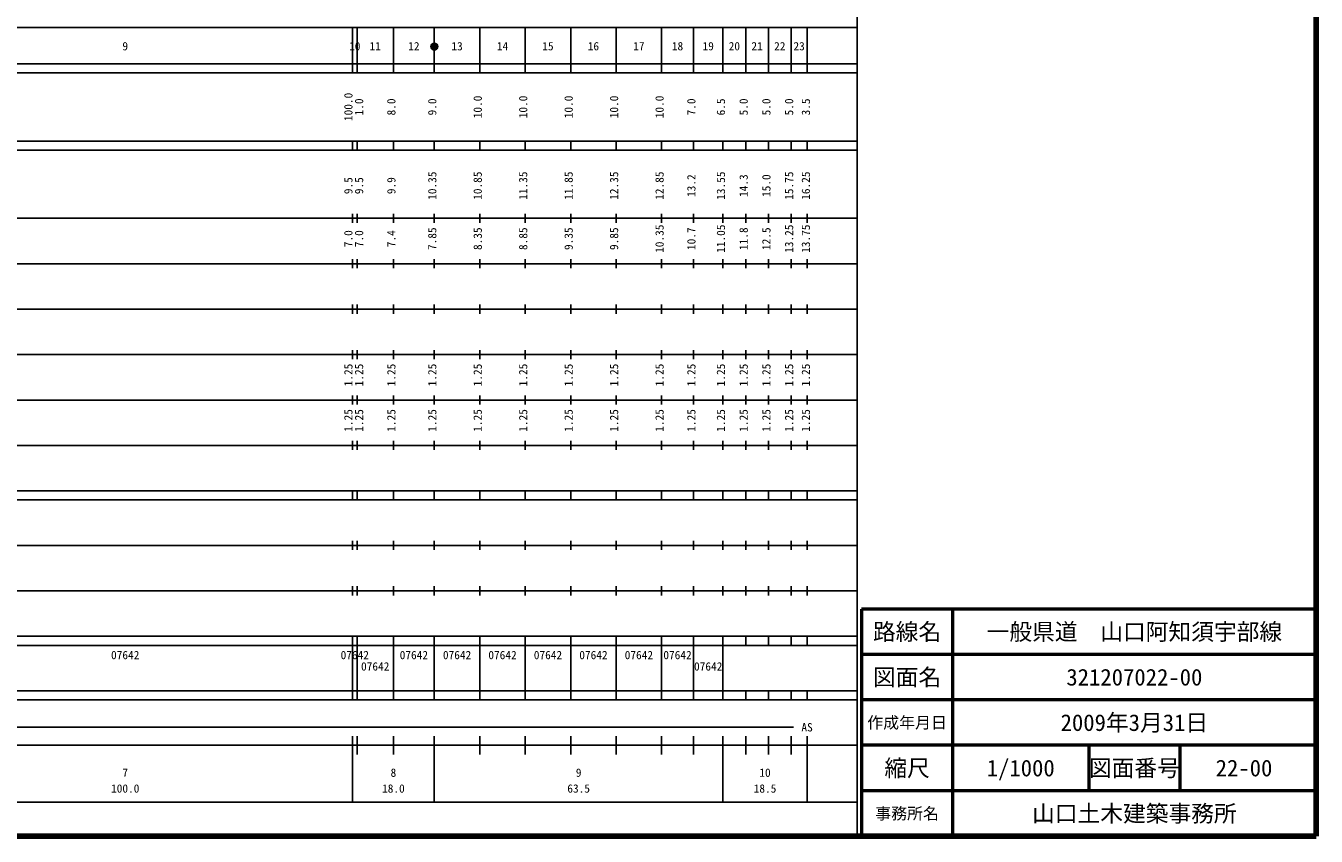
# Model space of a CAD drawing. Units: millimetres on the paper, enlarged 1000 times. Extents: x 40000 to 680000, y 20000 to 380000.
# Drawn here: x 396130 to 680000, y 20000 to 198357 of the extents above; entities that cross this region are included whole.
import ezdxf
from ezdxf.enums import TextEntityAlignment as Align

# ---------------------------------------------------------------- set-up
doc = ezdxf.new("R2010")
doc.units = ezdxf.units.MM
doc.header["$LTSCALE"] = 1000
doc.header["$PDMODE"] = 32
doc.header["$PDSIZE"] = 500
for name, color, linetype, lineweight in [('M-TTL', 2, 'Continuous', 140), ('M-TTL-BAND', 7, 'Continuous', 25), ('M-TTL-FRAM', 2, 'Continuous', 50), ('M-TTL-LINE', 7, 'Continuous', 50)]:
    doc.layers.add(name, color=color, linetype=linetype, lineweight=lineweight)
doc.layers.add('M-TTL-TXT', color=7, linetype='Continuous')
doc.styles.add('ＭＳ ゴシック', font='')
doc.styles.get('ＭＳ ゴシック').set_extended_font_data('MS Gothic')

msp = doc.modelspace()

# ---------------------------------------------------------------- linework, layer by layer
at = {"layer": 'M-TTL'}
for p, q in [((680000, 20000), (680000, 380000)), ((40000, 20000), (680000, 20000))]:
    msp.add_line(p, q, dxfattribs=at)
at = {"layer": 'M-TTL-BAND'}
for p, q in [((579000, 20000), (579000, 370000)), ((68000, 198000), (579000, 198000)), ((468000, 188000), (468000, 198000)), ((469000, 188000), (469000, 198000)), ((477000, 188000), (477000, 198000)), ((486000, 188000), (486000, 198000)), ((496000, 188000), (496000, 198000)), ((506000, 188000), (506000, 198000)), ((516000, 188000), (516000, 198000)), ((526000, 188000), (526000, 198000)), ((536000, 188000), (536000, 198000)), ((543000, 188000), (543000, 198000)), ((549500, 188000), (549500, 198000)), ((554500, 188000), (554500, 198000)), ((559500, 188000), (559500, 198000)), ((564500, 188000), (564500, 198000)), ((568000, 188000), (568000, 198000)), ((40000, 190000), (579000, 190000)), ((40000, 188000), (579000, 188000)), ((40000, 173000), (579000, 173000)), ((40000, 171000), (579000, 171000)), ((468000, 171000), (468000, 173000)), ((469000, 171000), (469000, 173000)), ((477000, 171000), (477000, 173000)), ((486000, 171000), (486000, 173000)), ((496000, 171000), (496000, 173000)), ((506000, 171000), (506000, 173000)), ((516000, 171000), (516000, 173000)), ((526000, 171000), (526000, 173000)), ((536000, 171000), (536000, 173000)), ((543000, 171000), (543000, 173000)), ((549500, 171000), (549500, 173000)), ((554500, 171000), (554500, 173000)), ((559500, 171000), (559500, 173000)), ((564500, 171000), (564500, 173000)), ((568000, 171000), (568000, 173000)), ((468000, 155000), (468000, 157000)), ((469000, 155000), (469000, 157000)), ((477000, 155000), (477000, 157000)), ((486000, 155000), (486000, 157000)), ((496000, 155000), (496000, 157000)), ((506000, 155000), (506000, 157000)), ((516000, 155000), (516000, 157000)), ((526000, 155000), (526000, 157000)), ((536000, 155000), (536000, 157000)), ((543000, 155000), (543000, 157000)), ((549500, 155000), (549500, 157000)), ((554500, 155000), (554500, 157000)), ((559500, 155000), (559500, 157000)), ((564500, 155000), (564500, 157000)), ((568000, 155000), (568000, 157000)), ((40000, 156000), (579000, 156000)), ((46000, 146000), (579000, 146000)), ((468000, 145000), (468000, 147000)), ((469000, 145000), (469000, 147000)), ((477000, 145000), (477000, 147000)), ((486000, 145000), (486000, 147000)), ((496000, 145000), (496000, 147000)), ((506000, 145000), (506000, 147000)), ((516000, 145000), (516000, 147000)), ((526000, 145000), (526000, 147000)), ((536000, 145000), (536000, 147000)), ((543000, 145000), (543000, 147000)), ((549500, 145000), (549500, 147000)), ((554500, 145000), (554500, 147000)), ((559500, 145000), (559500, 147000)), ((564500, 145000), (564500, 147000)), ((568000, 145000), (568000, 147000)), ((468000, 135000), (468000, 137000)), ((469000, 135000), (469000, 137000)), ((477000, 135000), (477000, 137000)), ((486000, 135000), (486000, 137000)), ((496000, 135000), (496000, 137000)), ((506000, 135000), (506000, 137000)), ((516000, 135000), (516000, 137000)), ((526000, 135000), (526000, 137000)), ((536000, 135000), (536000, 137000)), ((543000, 135000), (543000, 137000)), ((549500, 135000), (549500, 137000)), ((554500, 135000), (554500, 137000)), ((559500, 135000), (559500, 137000)), ((564500, 135000), (564500, 137000)), ((568000, 135000), (568000, 137000)), ((52000, 136000), (579000, 136000)), ((46000, 126000), (579000, 126000)), ((468000, 125000), (468000, 127000)), ((469000, 125000), (469000, 127000)), ((477000, 125000), (477000, 127000)), ((486000, 125000), (486000, 127000)), ((496000, 125000), (496000, 127000)), ((506000, 125000), (506000, 127000)), ((516000, 125000), (516000, 127000)), ((526000, 125000), (526000, 127000)), ((536000, 125000), (536000, 127000)), ((543000, 125000), (543000, 127000)), ((549500, 125000), (549500, 127000)), ((554500, 125000), (554500, 127000)), ((559500, 125000), (559500, 127000)), ((564500, 125000), (564500, 127000)), ((568000, 125000), (568000, 127000)), ((468000, 115000), (468000, 117000)), ((469000, 115000), (469000, 117000)), ((477000, 115000), (477000, 117000)), ((486000, 115000), (486000, 117000)), ((496000, 115000), (496000, 117000)), ((506000, 115000), (506000, 117000)), ((516000, 115000), (516000, 117000)), ((526000, 115000), (526000, 117000)), ((536000, 115000), (536000, 117000)), ((543000, 115000), (543000, 117000)), ((549500, 115000), (549500, 117000)), ((554500, 115000), (554500, 117000)), ((559500, 115000), (559500, 117000)), ((564500, 115000), (564500, 117000)), ((568000, 115000), (568000, 117000)), ((52000, 116000), (579000, 116000)), ((46000, 106000), (579000, 106000)), ((468000, 105000), (468000, 107000)), ((469000, 105000), (469000, 107000)), ((477000, 105000), (477000, 107000)), ((486000, 105000), (486000, 107000)), ((496000, 105000), (496000, 107000)), ((506000, 105000), (506000, 107000)), ((516000, 105000), (516000, 107000)), ((526000, 105000), (526000, 107000)), ((536000, 105000), (536000, 107000)), ((543000, 105000), (543000, 107000)), ((549500, 105000), (549500, 107000)), ((554500, 105000), (554500, 107000)), ((559500, 105000), (559500, 107000)), ((564500, 105000), (564500, 107000)), ((568000, 105000), (568000, 107000)), ((40000, 96000), (579000, 96000)), ((40000, 94000), (579000, 94000)), ((468000, 94000), (468000, 96000)), ((469000, 94000), (469000, 96000)), ((477000, 94000), (477000, 96000)), ((486000, 94000), (486000, 96000)), ((496000, 94000), (496000, 96000)), ((506000, 94000), (506000, 96000)), ((516000, 94000), (516000, 96000)), ((526000, 94000), (526000, 96000)), ((536000, 94000), (536000, 96000)), ((543000, 94000), (543000, 96000)), ((549500, 94000), (549500, 96000)), ((554500, 94000), (554500, 96000)), ((559500, 94000), (559500, 96000)), ((564500, 94000), (564500, 96000)), ((568000, 94000), (568000, 96000)), ((49000, 84000), (579000, 84000)), ((468000, 83000), (468000, 85000)), ((469000, 83000), (469000, 85000)), ((477000, 83000), (477000, 85000)), ((486000, 83000), (486000, 85000)), ((496000, 83000), (496000, 85000)), ((506000, 83000), (506000, 85000)), ((516000, 83000), (516000, 85000)), ((526000, 83000), (526000, 85000)), ((536000, 83000), (536000, 85000)), ((543000, 83000), (543000, 85000)), ((549500, 83000), (549500, 85000)), ((554500, 83000), (554500, 85000)), ((559500, 83000), (559500, 85000)), ((564500, 83000), (564500, 85000)), ((568000, 83000), (568000, 85000)), ((40000, 74000), (579000, 74000)), ((468000, 73000), (468000, 75000)), ((469000, 73000), (469000, 75000)), ((477000, 73000), (477000, 75000)), ((486000, 73000), (486000, 75000)), ((496000, 73000), (496000, 75000)), ((506000, 73000), (506000, 75000)), ((516000, 73000), (516000, 75000)), ((526000, 73000), (526000, 75000)), ((536000, 73000), (536000, 75000)), ((543000, 73000), (543000, 75000)), ((549500, 73000), (549500, 75000)), ((554500, 73000), (554500, 75000)), ((559500, 73000), (559500, 75000)), ((564500, 73000), (564500, 75000)), ((568000, 73000), (568000, 75000)), ((40000, 64000), (579000, 64000)), ((468000, 62000), (468000, 64000)), ((469000, 62000), (469000, 64000)), ((477000, 62000), (477000, 64000)), ((486000, 62000), (486000, 64000)), ((496000, 62000), (496000, 64000)), ((506000, 62000), (506000, 64000)), ((516000, 62000), (516000, 64000)), ((526000, 62000), (526000, 64000)), ((536000, 62000), (536000, 64000)), ((543000, 62000), (543000, 64000)), ((549500, 62000), (549500, 64000)), ((554500, 62000), (554500, 64000)), ((559500, 62000), (559500, 64000)), ((564500, 62000), (564500, 64000)), ((568000, 62000), (568000, 64000)), ((40000, 62000), (579000, 62000)), ((468000, 52000), (468000, 62000)), ((468000, 52000), (468000, 62000)), ((469000, 52000), (469000, 62000)), ((469000, 52000), (469000, 62000)), ((477000, 52000), (477000, 62000)), ((477000, 52000), (477000, 62000)), ((486000, 52000), (486000, 62000)), ((486000, 52000), (486000, 62000)), ((496000, 52000), (496000, 62000)), ((496000, 52000), (496000, 62000)), ((506000, 52000), (506000, 62000)), ((506000, 52000), (506000, 62000)), ((516000, 52000), (516000, 62000)), ((516000, 52000), (516000, 62000)), ((526000, 52000), (526000, 62000)), ((526000, 52000), (526000, 62000)), ((536000, 52000), (536000, 62000)), ((536000, 52000), (536000, 62000)), ((543000, 52000), (543000, 62000)), ((543000, 52000), (543000, 62000)), ((549500, 52000), (549500, 62000)), ((40000, 52000), (579000, 52000)), ((468000, 50000), (468000, 52000)), ((469000, 50000), (469000, 52000)), ((477000, 50000), (477000, 52000)), ((486000, 50000), (486000, 52000)), ((496000, 50000), (496000, 52000)), ((506000, 50000), (506000, 52000)), ((516000, 50000), (516000, 52000)), ((526000, 50000), (526000, 52000)), ((536000, 50000), (536000, 52000)), ((543000, 50000), (543000, 52000)), ((549500, 50000), (549500, 52000)), ((554500, 50000), (554500, 52000)), ((559500, 50000), (559500, 52000)), ((564500, 50000), (564500, 52000)), ((568000, 50000), (568000, 52000)), ((40000, 50000), (579000, 50000)), ((71000, 44000), (565000, 44000)), ((40000, 40000), (579000, 40000)), ((468000, 27500), (468000, 42000)), ((469000, 38000), (469000, 42000)), ((477000, 38000), (477000, 42000)), ((486000, 27500), (486000, 42000)), ((496000, 38000), (496000, 42000)), ((506000, 38000), (506000, 42000)), ((516000, 38000), (516000, 42000)), ((526000, 38000), (526000, 42000)), ((536000, 38000), (536000, 42000)), ((543000, 38000), (543000, 42000)), ((549500, 27500), (549500, 42000)), ((554500, 38000), (554500, 42000)), ((559500, 38000), (559500, 42000)), ((564500, 38000), (564500, 42000)), ((568000, 27500), (568000, 42000)), ((68000, 27500), (579000, 27500))]:
    msp.add_line(p, q, dxfattribs=at)
for radius in [750, 600, 450, 300, 150, 20]:
    msp.add_circle((486000, 193791), radius, dxfattribs=at)
msp.add_point((486000, 193791), dxfattribs=at)
at = {"layer": 'M-TTL-FRAM'}
for p, q in [((680000, 70000), (580000, 70000)), ((580000, 70000), (580000, 20000))]:
    msp.add_line(p, q, dxfattribs=at)
at = {"layer": 'M-TTL-LINE'}
for p, q in [((600000, 70000), (600000, 20000)), ((680000, 60000), (580000, 60000)), ((680000, 50000), (580000, 50000)), ((680000, 40000), (580000, 40000)), ((630000, 40000), (630000, 30000)), ((650000, 40000), (650000, 30000)), ((680000, 30000), (580000, 30000))]:
    msp.add_line(p, q, dxfattribs=at)

# ---------------------------------------------------------------- texts
at = {"layer": 'M-TTL-BAND', "style": 'ＭＳ ゴシック'}
for s, p in [('9', (418000, 192405)), ('10', (468500, 192405)), ('11', (473000, 192405)), ('12', (481500, 192405)), ('13', (491000, 192405)), ('14', (501000, 192405)), ('15', (511000, 192405)), ('16', (521000, 192405)), ('17', (531000, 192405)), ('18', (539500, 192405)), ('19', (546250, 192405)), ('20', (552000, 192405)), ('21', (557000, 192405)), ('22', (562000, 192405)), ('23', (566250, 192405)), ('07642', (418000, 58405)), ('07642', (468500, 58405)), ('07642', (481500, 58405)), ('07642', (491000, 58405)), ('07642', (501000, 58405)), ('07642', (511000, 58405)), ('07642', (521000, 58405)), ('07642', (531000, 58405)), ('07642', (539500, 58405)), ('07642', (473000, 55905)), ('07642', (546250, 55905)), ('AS', (568000, 42500)), ('7', (418000, 32523)), ('8', (477000, 32523)), ('9', (517750, 32523)), ('10', (558750, 32523)), ('100.0', (418000, 29033)), ('18.0', (477000, 29033)), ('63.5', (517750, 29033)), ('18.5', (558750, 29033))]:
    msp.add_text(s, height=1833, dxfattribs=at).set_placement(p, align=Align.BOTTOM_CENTER)
for s, p in [('100.0', (468547, 180500)), ('1.0', (470903, 180500)), ('8.0', (478000, 180500)), ('9.0', (487000, 180500)), ('10.0', (497000, 180500)), ('10.0', (507000, 180500)), ('10.0', (517000, 180500)), ('10.0', (527000, 180500)), ('10.0', (537000, 180500)), ('7.0', (544000, 180500)), ('6.5', (550500, 180500)), ('5.0', (555500, 180500)), ('5.0', (560500, 180500)), ('5.0', (565500, 180500)), ('3.5', (569188, 180500)), ('9.5', (468547, 163174)), ('9.5', (470903, 163174)), ('9.9', (478000, 163174)), ('10.35', (487000, 163174)), ('10.85', (497000, 163174)), ('11.35', (507000, 163174)), ('11.85', (517000, 163174)), ('12.35', (527000, 163174)), ('12.85', (537000, 163174)), ('13.2', (544000, 163174)), ('13.55', (550500, 163174)), ('14.3', (555500, 163174)), ('15.0', (560500, 163174)), ('15.75', (565500, 163174)), ('16.25', (569188, 163174)), ('7.85', (487000, 151500)), ('8.35', (497000, 151500)), ('8.85', (507000, 151500)), ('9.35', (517000, 151500)), ('9.85', (527000, 151500)), ('10.35', (537000, 151500)), ('10.7', (544000, 151500)), ('11.05', (550500, 151500)), ('11.8', (555500, 151500)), ('12.5', (560500, 151500)), ('13.25', (565500, 151500)), ('13.75', (569188, 151500)), ('7.0', (468547, 151500)), ('7.0', (470903, 151500)), ('7.4', (478000, 151500)), ('1.25', (468547, 121500)), ('1.25', (470903, 121500)), ('1.25', (478000, 121500)), ('1.25', (487000, 121500)), ('1.25', (497000, 121500)), ('1.25', (507000, 121500)), ('1.25', (517000, 121500)), ('1.25', (527000, 121500)), ('1.25', (537000, 121500)), ('1.25', (544000, 121500)), ('1.25', (550500, 121500)), ('1.25', (555500, 121500)), ('1.25', (560500, 121500)), ('1.25', (565500, 121500)), ('1.25', (569188, 121500)), ('1.25', (468547, 111500)), ('1.25', (470903, 111500)), ('1.25', (478000, 111500)), ('1.25', (487000, 111500)), ('1.25', (497000, 111500)), ('1.25', (507000, 111500)), ('1.25', (517000, 111500)), ('1.25', (527000, 111500)), ('1.25', (537000, 111500)), ('1.25', (544000, 111500)), ('1.25', (550500, 111500)), ('1.25', (555500, 111500)), ('1.25', (560500, 111500)), ('1.25', (565500, 111500)), ('1.25', (569188, 111500))]:
    msp.add_text(s, height=1833, rotation=90, dxfattribs=at).set_placement(p, align=Align.BOTTOM_CENTER)
at = {"layer": 'M-TTL-TXT', "style": 'ＭＳ ゴシック'}
for s, height, p in [('路線名', 3666, (590000, 65000)), ('路線名', 3666, (590000, 65000)), ('一般県道\u3000山口阿知須宇部線', 3666, (640000, 65000)), ('図面名', 3666, (590000, 55000)), ('図面名', 3666, (590000, 55000)), ('321207022-00', 3666, (640000, 55000)), ('作成年月日', 2566, (590000, 45000)), ('作成年月日', 2566, (590000, 45000)), ('2009年3月31日', 3666, (640000, 45000)), ('縮尺', 3666, (590000, 35000)), ('縮尺', 3666, (590000, 35000)), ('1/1000', 3666, (615000, 35000)), ('図面番号', 3666, (640000, 35000)), ('図面番号', 3666, (640000, 35000)), ('22-00', 3666, (664125, 35000)), ('事務所名', 2566, (590000, 25000)), ('事務所名', 2566, (590000, 25000)), ('山口土木建築事務所', 3666, (640000, 25000))]:
    msp.add_text(s, height=height, dxfattribs=at).set_placement(p, align=Align.MIDDLE_CENTER)

doc.saveas('drawing.dxf')
